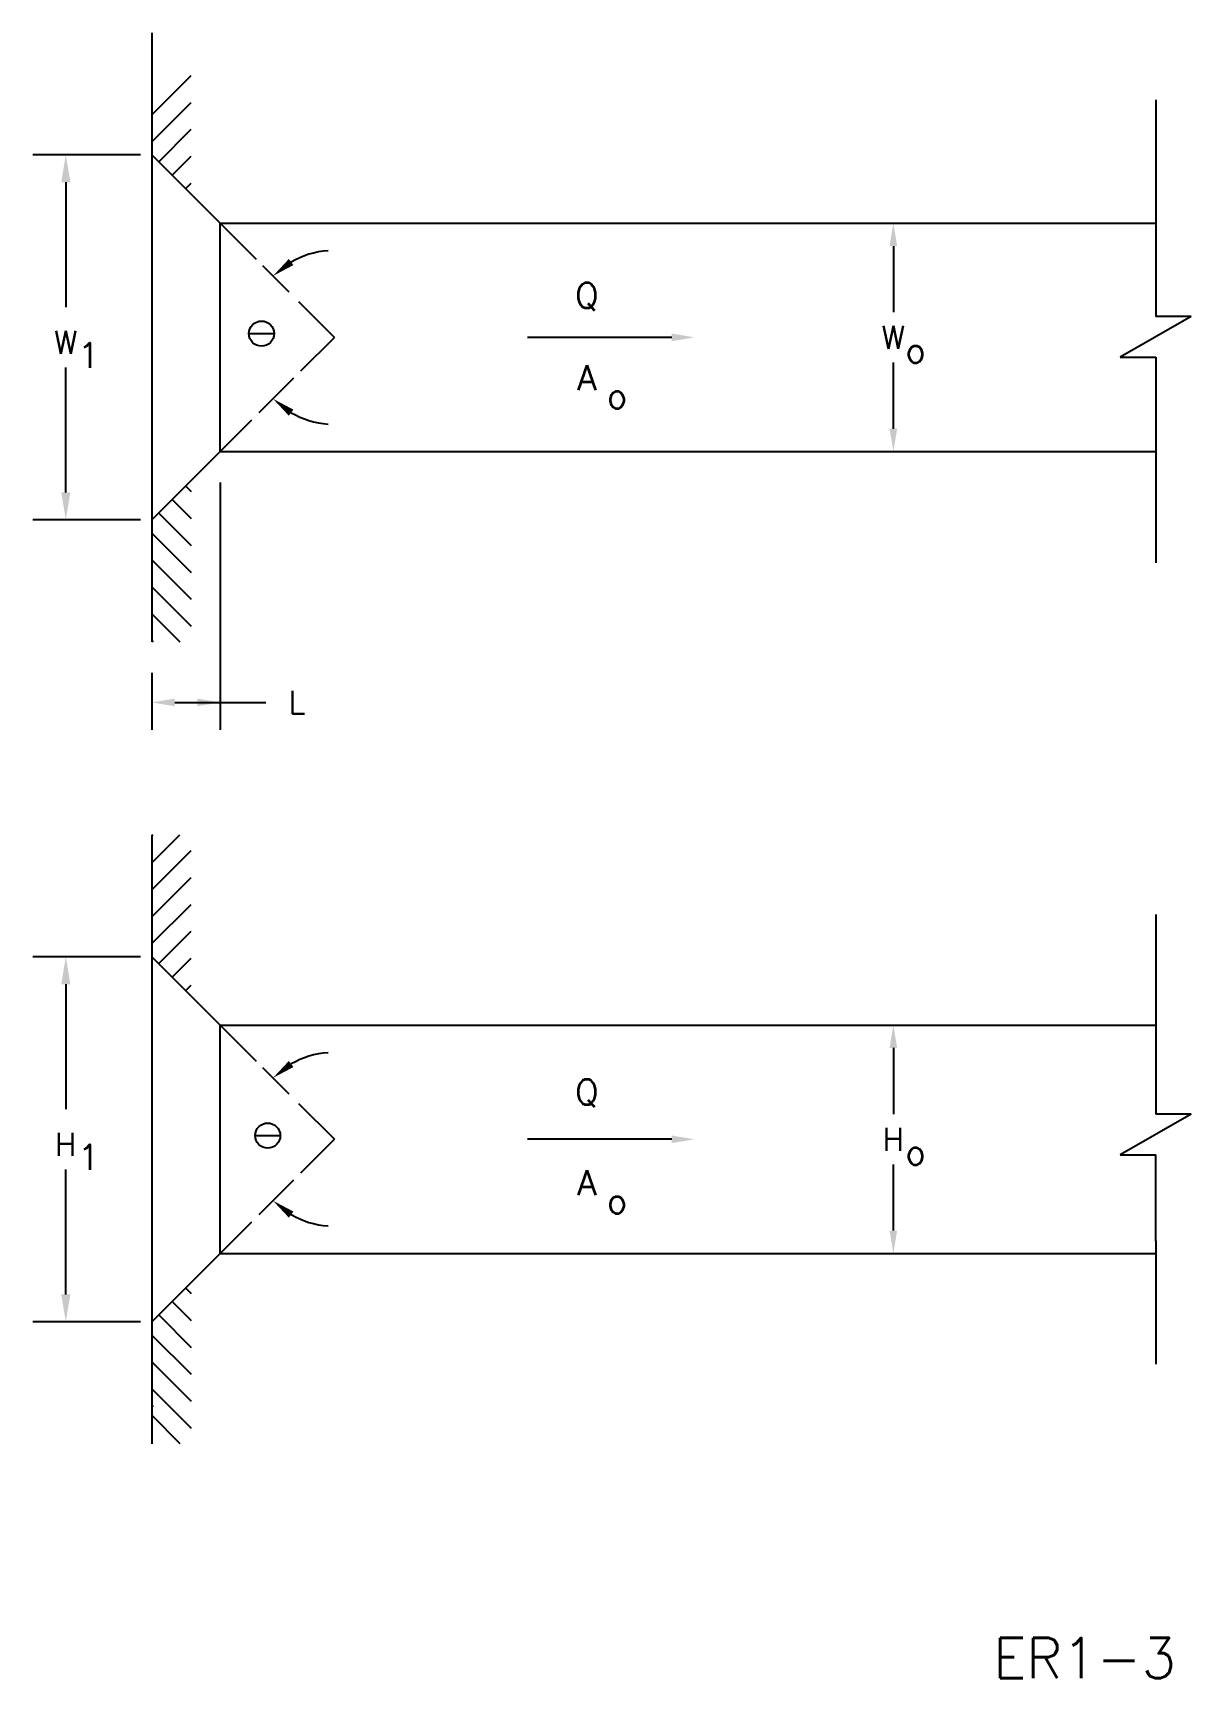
# Model space of a CAD drawing. Extents: x 2.38 to 8.72, y -0.4 to 8.6.
import ezdxf
from ezdxf.enums import TextEntityAlignment as Align

# ---------------------------------------------------------------- set-up
doc = ezdxf.new("R2010")
doc.units = 0
doc.header["$MEASUREMENT"] = 0
doc.layers.get('0').update_dxf_attribs({"linetype": 'CONTINUOUS'})
doc.layers.add('ALT', color=7, linetype='CONTINUOUS')
doc.layers.add('NUMBER', color=7, linetype='CONTINUOUS')
doc.styles.add('ROMANS', font='romans')

msp = doc.modelspace()

# ---------------------------------------------------------------- linework, layer by layer
for p, q in [((3.0362, 8.605), (3.0362, 5.2717)), ((8.531, 8.239), (8.531, 7.5637)), ((3.4104, 6.3133), (3.4104, 7.5633)), ((3.4104, 7.5633), (8.531, 7.5633)), ((8.531, 7.5637), (8.531, 7.053)), ((7.0948, 7.4383), (7.0948, 7.0758)), ((8.7246, 7.053), (8.3373, 6.8294)), ((8.7246, 7.053), (8.531, 7.053)), ((3.5676, 6.9589), (3.7051, 6.9589)), ((5.882, 6.9383), (5.0922, 6.9383)), ((7.0948, 6.4383), (7.0948, 6.8008)), ((8.3373, 6.8294), (8.531, 6.8294)), ((8.531, 6.8294), (8.531, 6.1541)), ((3.4104, 6.3133), (8.531, 6.3133)), ((3.4104, 6.1439), (3.4104, 4.79)), ((8.531, 6.1541), (8.531, 5.7033)), ((3.0362, 5.1022), (3.0362, 4.79)), ((3.1612, 4.94), (3.6604, 4.94)), ((3.0362, 4.215), (3.0362, 0.8817)), ((8.531, 3.7786), (8.531, 3.1033)), ((3.4104, 3.1734), (8.531, 3.1734)), ((3.4104, 1.9234), (3.4104, 3.1734)), ((8.531, 3.1033), (8.531, 2.6866)), ((7.0948, 3.0484), (7.0948, 2.6859)), ((8.7246, 2.6866), (8.3373, 2.463)), ((8.7246, 2.6866), (8.531, 2.6866)), ((3.6015, 2.5686), (3.739, 2.5686)), ((5.882, 2.5484), (5.0922, 2.5484)), ((8.3373, 2.463), (8.531, 2.463)), ((8.531, 1.9934), (8.531, 2.463)), ((7.0948, 2.0484), (7.0948, 2.4109)), ((8.531, 1.9934), (8.531, 1.3181)), ((3.4104, 1.9234), (8.531, 1.9234))]:
    msp.add_line(p, q)
at = {"color": 0}
for p, q in [((3.0362, 8.1569), (3.2513, 8.3719)), ((3.0362, 8.0096), (3.2513, 8.2246)), ((3.0739, 7.8999), (3.2513, 8.0773)), ((3.1475, 7.8262), (3.2513, 7.93)), ((3.2212, 7.7526), (3.2513, 7.7827)), ((3.1475, 6.0504), (3.2513, 5.9467)), ((3.2212, 6.1241), (3.2513, 6.094)), ((3.0739, 5.9768), (3.2513, 5.7994)), ((3.0362, 5.8671), (3.2513, 5.652)), ((3.0362, 5.7198), (3.2513, 5.5047)), ((3.0362, 5.5725), (3.2513, 5.3574)), ((3.0362, 5.4252), (3.1897, 5.2717)), ((3.0362, 5.2778), (3.0424, 5.2717)), ((3.0362, 4.0615), (3.1897, 4.215)), ((3.0362, 4.2088), (3.0424, 4.215)), ((3.0362, 3.9142), (3.2513, 4.1293)), ((3.0362, 3.7669), (3.2513, 3.982)), ((3.0362, 3.6196), (3.2513, 3.8346)), ((3.0739, 3.5099), (3.2513, 3.6873)), ((3.1475, 3.4363), (3.2513, 3.54)), ((3.2212, 3.3626), (3.2513, 3.3927)), ((3.2212, 1.7341), (3.2513, 1.704)), ((3.1475, 1.6605), (3.2513, 1.5567)), ((3.0739, 1.5868), (3.2513, 1.4094)), ((3.0362, 1.4771), (3.2513, 1.2621)), ((3.0362, 1.3298), (3.2513, 1.1148)), ((3.0362, 1.1825), (3.2513, 0.9675)), ((3.0362, 1.0927), (3.0424, 1.0865)), ((3.0362, 1.0374), (3.1897, 0.8839))]:
    msp.add_line(p, q, dxfattribs=at)
at = {"linetype": 'Continuous'}
for p, q in [((3.0362, 7.9375), (3.4104, 7.5633)), ((3.4104, 7.5633), (3.6076, 7.3661)), ((3.6425, 7.3312), (3.7864, 7.1874)), ((3.8387, 7.1351), (4.0354, 6.9383)), ((3.8523, 6.7552), (4.0354, 6.9383)), ((3.6234, 6.5263), (3.813, 6.7159)), ((3.4104, 6.3133), (3.5842, 6.4871)), ((3.0362, 5.9391), (3.4104, 6.3133)), ((3.0362, 3.5475), (3.4104, 3.1734)), ((3.4104, 3.1734), (3.6076, 2.9762)), ((3.6425, 2.9413), (3.7864, 2.7974)), ((3.8387, 2.7451), (4.0354, 2.5484)), ((3.8523, 2.3652), (4.0354, 2.5484)), ((3.6234, 2.1363), (3.813, 2.326)), ((3.4104, 1.9234), (3.5842, 2.0971)), ((3.0362, 1.5492), (3.4104, 1.9234))]:
    msp.add_line(p, q, dxfattribs=at)
for centre in [(3.6364, 6.9589), (3.6703, 2.5686)]:
    msp.add_circle(centre, 0.0687)
for centre, start, end in [((4.0354, 6.9383), 94.17301, 119.89465), ((4.0354, 6.9383), 240.10535, 265.82699), ((4.0354, 2.5484), 94.17301, 119.89465), ((4.0354, 2.5484), 240.10535, 265.82699)]:
    msp.add_arc(centre, 0.4755, start, end)
for points in [[(7.074, 7.4383), (7.1157, 7.4383), (7.0948, 7.5633)], [(3.8111, 7.334), (3.7858, 7.3671), (3.6992, 7.2746)], [(5.882, 6.9592), (5.882, 6.9175), (6.007, 6.9383)], [(3.8111, 6.5426), (3.7858, 6.5095), (3.6992, 6.6021)], [(7.074, 6.4383), (7.1157, 6.4383), (7.0948, 6.3133)], [(3.1612, 4.9192), (3.1612, 4.9608), (3.0362, 4.94)], [(3.2854, 4.9192), (3.2854, 4.9608), (3.4104, 4.94)], [(7.074, 3.0484), (7.1157, 3.0484), (7.0948, 3.1734)], [(3.8111, 2.9441), (3.7858, 2.9771), (3.6992, 2.8846)], [(5.882, 2.5692), (5.882, 2.5275), (6.007, 2.5484)], [(3.8111, 2.1527), (3.7858, 2.1196), (3.6992, 2.2121)], [(7.074, 2.0484), (7.1157, 2.0484), (7.0948, 1.9234)]]:
    msp.add_solid(points)
at = {"layer": 'ALT'}
for p, q in [((2.9737, 7.9375), (2.385, 7.9375)), ((2.565, 7.7875), (2.565, 7.1033)), ((2.565, 6.0891), (2.565, 6.7733)), ((2.9737, 5.9391), (2.385, 5.9391)), ((2.9737, 3.5475), (2.385, 3.5475)), ((2.565, 3.3975), (2.565, 2.7134)), ((2.565, 1.6992), (2.565, 2.3834)), ((2.9737, 1.5492), (2.385, 1.5492))]:
    msp.add_line(p, q, dxfattribs=at)
for points in [[(2.54, 7.7875), (2.59, 7.7875), (2.565, 7.9375)], [(2.54, 6.0891), (2.59, 6.0891), (2.565, 5.9391)], [(2.54, 3.3975), (2.59, 3.3975), (2.565, 3.5475)], [(2.54, 1.6992), (2.59, 1.6992), (2.565, 1.5492)]]:
    msp.add_solid(points, dxfattribs=at)

# ---------------------------------------------------------------- texts
at = {"style": 'ROMANS'}
for s, height, p in [('Q', 0.1375, (5.3523, 7.0992)), ('1', 0.1375, (2.6309, 6.7718)), ('o', 0.1375, (7.1607, 6.7993)), ('A', 0.1375, (5.3646, 6.6494)), ('o', 0.1375, (5.5265, 6.5498)), ('L', 0.125, (3.7854, 4.8775)), ('Q', 0.1375, (5.3523, 2.7386)), ('1', 0.1375, (2.6309, 2.3818)), ('o', 0.1375, (7.1607, 2.4093)), ('A', 0.1375, (5.3646, 2.2421)), ('o', 0.1375, (5.5265, 2.1424))]:
    msp.add_text(s, height=height, dxfattribs=at).set_placement(p)
for s, p in [('W', (2.565, 6.9108)), ('W', (7.0948, 6.9383)), ('H', (2.565, 2.5209)), ('H', (7.0948, 2.5484))]:
    msp.add_text(s, height=0.125, dxfattribs=at).set_placement(p, align=Align.MIDDLE_CENTER)
at = {"layer": 'NUMBER', "style": 'ROMANS'}
msp.add_text('ER1-3', height=0.22, dxfattribs=at).set_placement((7.6425, -0.401))

doc.saveas('drawing.dxf')
